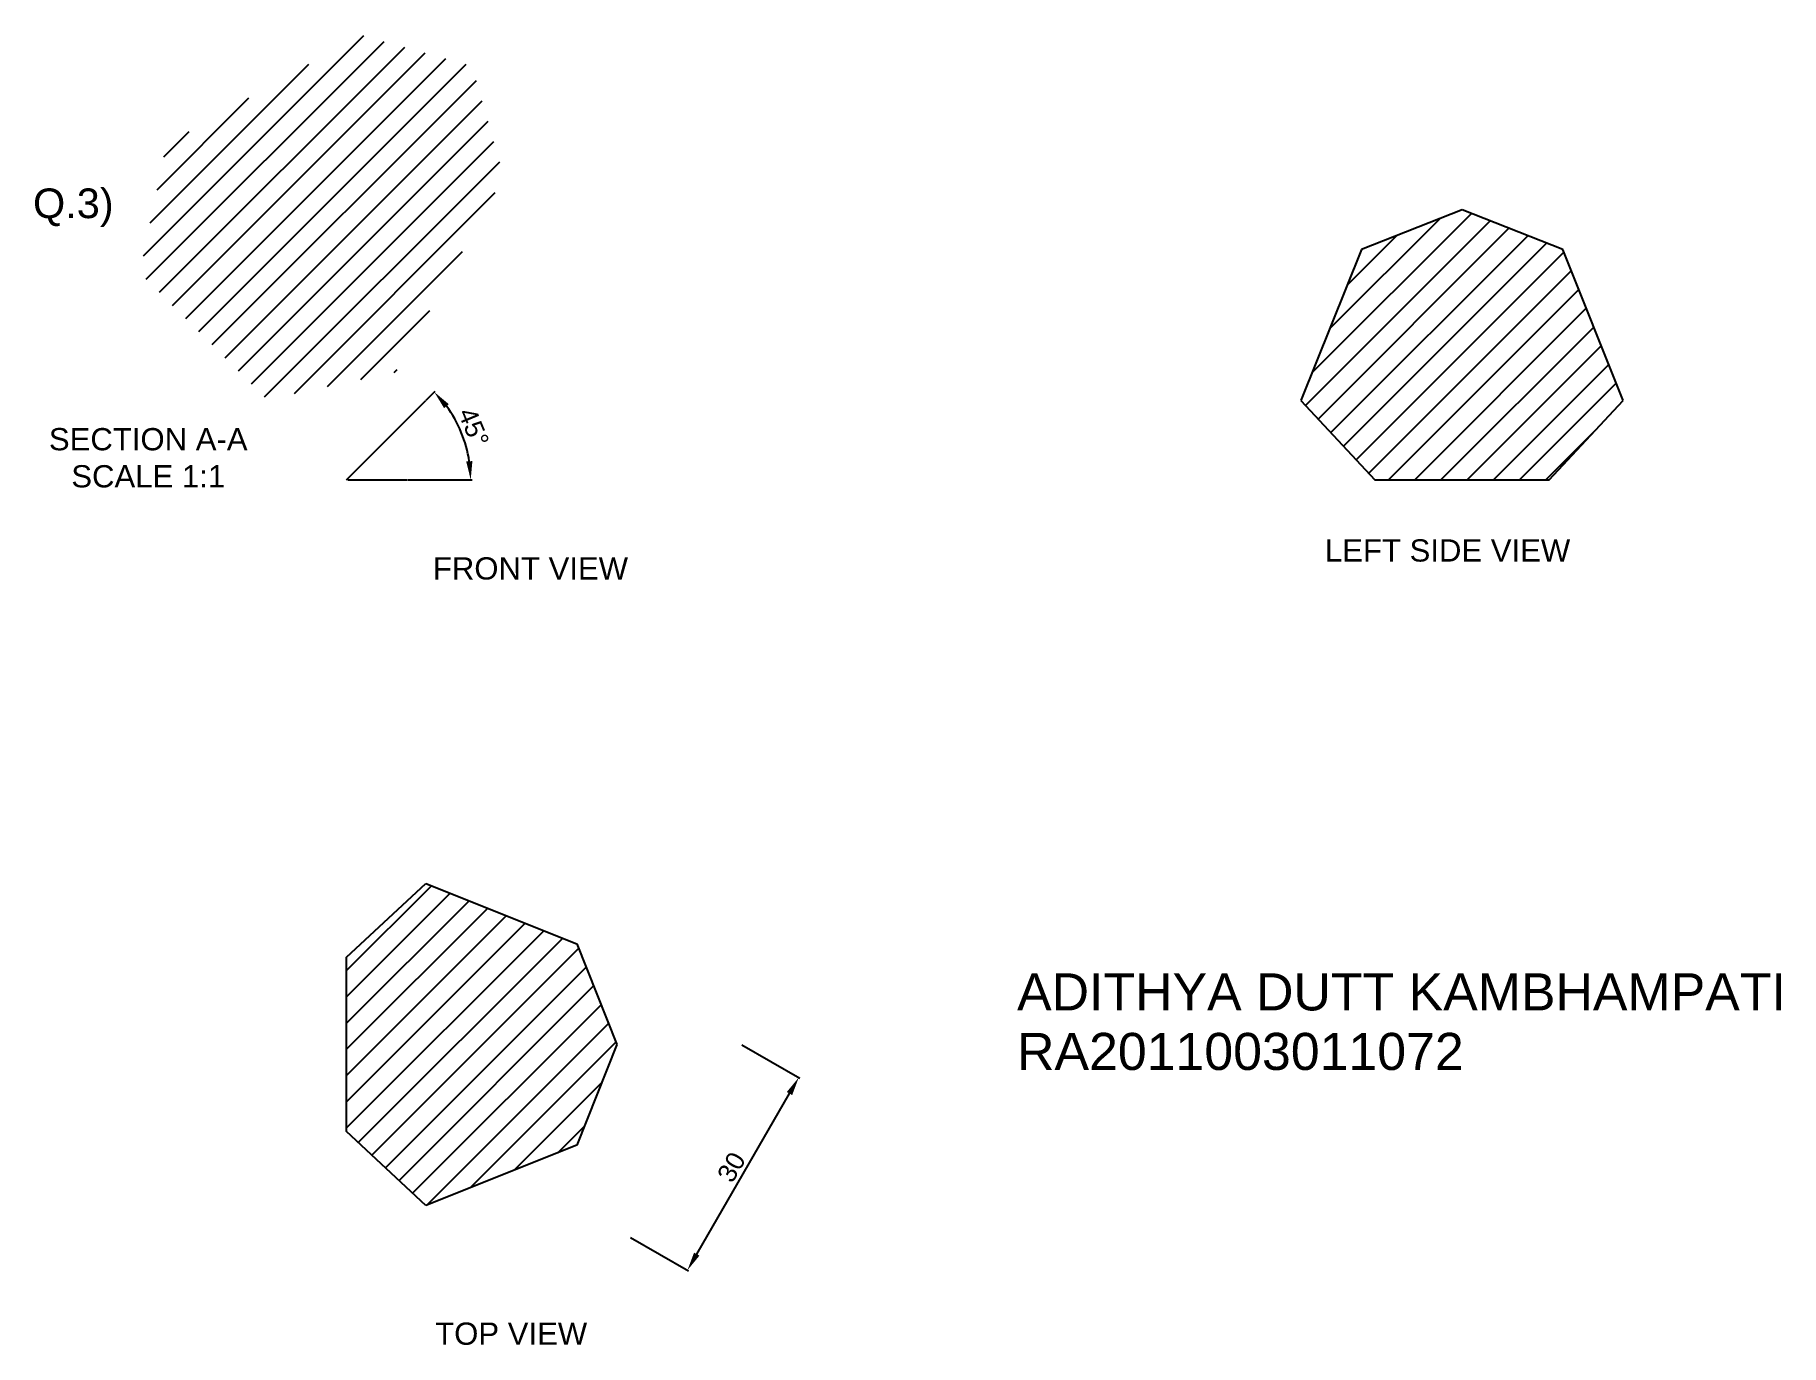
# Paper-space layout 'q3' of a CAD drawing. Header units: millimetres. Extents: x 8 to 243, y 31 to 208.
import ezdxf

# ---------------------------------------------------------------- set-up
doc = ezdxf.new("R2010")
doc.units = ezdxf.units.MM
doc.header["$MEASUREMENT"] = 0
doc.header["$PDMODE"] = 33
doc.header["$PDSIZE"] = 5
doc.layers.add('MD_Annotation', color=7, linetype='Continuous', lineweight=25)
doc.layers.add('MD_Hatching', color=7, linetype='Continuous', lineweight=25)
doc.styles.get("Standard").update_dxf_attribs({"font": 'arial.ttf'})
doc.dimstyles.new('', dxfattribs={"dimtxt": 2.5, "dimasz": 2.5, "dimexe": 0.18, "dimexo": 0.0625, "dimgap": 0.53, "dimtad": 1, "dimdec": 0, "dimdsep": 46, "dimtxsty": 'Standard', "dimcen": 2.5, "dimadec": 0, "dimazin": 0, "dimtfac": 1, "dimtdec": 0, "dimtmove": 0, "dimatfit": 3, "dimfxl": 1, "dimtolj": 1, "dimtzin": 0, "dimarcsym": 0})

# ---------------------------------------------------------------- blocks, each defined once
blk = doc.blocks.new('*D16')
at = {"color": 0, "linetype": 'ByBlock', "lineweight": -2, "transparency": 16777216}
for p, q in [((102.85, 71.42), (110.67, 66.9)), ((96.77, 43.18), (109.27, 64.83)), ((87.85, 45.44), (95.67, 40.92))]:
    blk.add_line(p, q, dxfattribs=at)
at = {"color": 0, "transparency": 16777216}
for points in [[(108.91, 65.04), (109.63, 64.62), (110.52, 66.99)], [(96.41, 43.39), (97.13, 42.97), (95.52, 41.01)]]:
    blk.add_solid(points, dxfattribs=at)
at = {"layer": 'Defpoints', "color": 0, "transparency": 16777216}
for p in [(102.8, 71.45), (110.52, 66.99), (87.8, 45.47)]:
    blk.add_point(p, dxfattribs=at)
at = {"color": 0, "transparency": 16777216, "insert": (101.45, 54.91), "char_height": 2.5, "attachment_point": 5, "rotation": 60}
blk.add_mtext('\\A1;30', dxfattribs=at)
blk = doc.blocks.new('*D17')
at = {"color": 0, "linetype": 'ByBlock', "lineweight": -2, "transparency": 16777216}
for p, q in [((60.31, 158.3), (61.54, 159.53)), ((57.86, 147.57), (66.49, 147.57))]:
    blk.add_line(p, q, dxfattribs=at)
blk.add_arc((49.59, 147.57), 16.72, 8.5741, 36.4259, dxfattribs=at)
at = {"color": 0, "transparency": 16777216}
for points in [[(62.72, 157.23), (63.36, 157.77), (61.41, 159.4)], [(66.54, 150.1), (65.71, 150.04), (66.31, 147.57)]]:
    blk.add_solid(points, dxfattribs=at)
at = {"layer": 'Defpoints', "color": 0, "transparency": 16777216}
for p in [(60.26, 158.25), (65.74, 151.9), (49.59, 147.57), (49.77, 147.57), (57.8, 147.57)]:
    blk.add_point(p, dxfattribs=at)
at = {"color": 0, "transparency": 16777216, "insert": (66.7, 154.66), "char_height": 2.5, "attachment_point": 5, "rotation": 292.5}
blk.add_mtext('\\A1;45°', dxfattribs=at)

psp = doc.layouts.new('q3')

# ---------------------------------------------------------------- hatches: boundary and pattern name
h = psp.add_hatch()
h.set_pattern_fill('ANSI31', color=256, scale=20)
h.paths.add_polyline_path([(213.49, 178.62), (199.91, 183.98), (186.34, 178.62), (178.2, 158.25), (188.16, 147.57), (211.67, 147.57), (221.63, 158.25)])
h.paths.add_polyline_path([(80.63, 85.02), (60.26, 93.16), (49.59, 83.2), (49.59, 59.7), (60.26, 49.74), (80.63, 57.88), (86, 71.45)])
at = {"layer": 'MD_Hatching'}
h = psp.add_hatch(dxfattribs=at)
h.set_pattern_fill('ANSI31', color=256, scale=20, style=0)
h.paths.add_polyline_path([(21.74, 175.46), (38.85, 158.44), (56.19, 162.1), (70.79, 188.4), (66.52, 203.36), (51.54, 207.55), (25.31, 192.82)], flags=0)

# ---------------------------------------------------------------- linework, layer by layer
for p, q in [((199.91, 183.98), (186.34, 178.62)), ((213.49, 178.62), (199.91, 183.98)), ((186.34, 178.62), (178.2, 158.25)), ((221.63, 158.25), (213.49, 178.62)), ((49.59, 147.57), (60.26, 158.25)), ((178.2, 158.25), (188.16, 147.57)), ((211.67, 147.57), (221.63, 158.25)), ((49.77, 147.57), (57.8, 147.57)), ((188.16, 147.57), (211.67, 147.57)), ((49.59, 83.2), (60.26, 93.16)), ((60.26, 93.16), (80.63, 85.02)), ((80.63, 85.02), (86, 71.45)), ((49.59, 59.7), (49.59, 83.2)), ((86, 71.45), (80.63, 57.88)), ((60.26, 49.74), (49.59, 59.7)), ((80.63, 57.88), (60.26, 49.74))]:
    psp.add_line(p, q)

# ---------------------------------------------------------------- texts
for s, height, p in [('Q.3)', 4, (7.32, 182.85)), ('LEFT SIDE VIEW', 3, (181.43, 136.55)), ('FRONT VIEW', 3, (61.21, 134.13)), ('ADITHYA DUTT KAMBHAMPATI', 5, (139.94, 76.04)), ('RA2011003011072', 5, (139.94, 68.01)), ('TOP VIEW', 3, (61.52, 30.96))]:
    psp.add_text(s, height=height).set_placement(p)
at = {"layer": 'MD_Annotation', "insert": (22.85, 154.55), "char_height": 3, "width": 29.3011, "attachment_point": 2}
psp.add_mtext('SECTION A-A\\PSCALE 1:1', dxfattribs=at)

# ---------------------------------------------------------------- dimensions: what is measured, and where the dimension line sits
dim = psp.add_angular_dim_2l(base=(65.74, 151.9), line1=((49.59, 147.57), (60.26, 158.25)), line2=((49.77, 147.57), (57.8, 147.57)), dimstyle='')
dim.commit()
dim.dimension.update_dxf_attribs({"geometry": '*D17', "text_midpoint": (66.7, 154.66)})
dim = psp.add_aligned_dim(p1=(87.8, 45.47), p2=(102.8, 71.45), distance=-8.91, dimstyle='', override={"dimlfac": -1})
dim.commit()
dim.dimension.update_dxf_attribs({"geometry": '*D16', "text_midpoint": (101.45, 54.91)})

doc.saveas('drawing.dxf')
